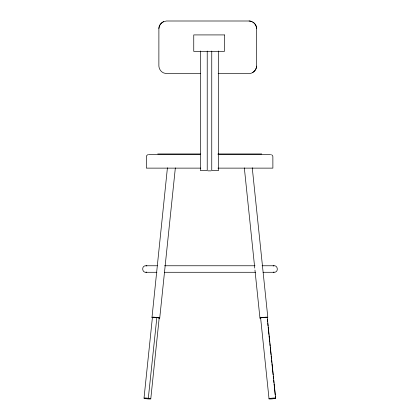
<?xml version="1.0" encoding="UTF-8"?>
<svg xmlns="http://www.w3.org/2000/svg" width="420" height="420" viewBox="0 0 420 420"><rect width="100%" height="100%" fill="white"/><g stroke="black" fill="none" stroke-linecap="round" stroke-linejoin="round"><path stroke-width="0.63" d="M152.376 317.609A3.89 0.399 5.9 0 1 151.993 317.473L167.428 167.743M144.018 398.155L152.413 317.405M148.307 398.26L156.854 317.473A3.89 0.399 5.9 0 1 159.6 318.045L159.175 318.308M150.78 398.858L159.18 318.108M159.721 318.161L175.345 167.9M260.505 318.308L260.08 318.045A3.89 0.399 -5.9 0 1 262.831 317.473L264.863 317.263A4.001 0.41 -5.9 0 1 267.666 317.263L267.687 317.473A3.89 0.399 -5.9 0 1 266.69 317.756M151.872 317.352L152.014 317.263A4.001 0.41 5.9 0 1 154.822 317.263L156.854 317.473M200.466 73.631L166.409 73.631L163.611 72.928A8.075 7.933 -90 0 1 158.876 66.113L158.891 28.518A7.907 7.77 90 0 1 163.595 21.683L166.409 21L249.113 21A8.075 7.98 -90 0 1 251.932 21.667L252.798 22.113A7.886 7.749 -90 0 1 256.641 28.518L256.63 66.113A8.048 7.907 90 0 1 252.761 72.466L251.911 72.928A8.237 8.143 -90 0 1 249.113 73.631L218.127 73.631M260.08 318.045L260.626 318.003L269.02 398.748A3.402 0.352 -5.9 0 0 272.9 398.785A3.402 0.352 -5.9 0 0 275.016 398.018A3.402 0.352 -5.9 0 0 269.309 398.643L268.994 398.758M275.252 398.37L275.567 398.249L275.336 396.307M148.04 154.597L146.822 155.41L146.375 156.492L146.354 168.126L200.818 168.126M211.029 170.851L207.947 170.851M273.157 265.928C277.909 264.233 279.074 272.606 274.045 272.281L263.078 272.281M157.311 265.766L146.044 265.766C141.02 265.303 141.971 273.704 146.764 272.134M267.687 317.473L266.852 317.62A3.402 0.352 -5.9 0 0 265.534 317.279A3.402 0.352 -5.9 0 0 260.915 317.893M157.721 153.956L200.466 153.956M217.964 153.956L261.755 153.956M148.628 154.523L200.456 154.523M217.964 154.523L270.627 154.523M217.938 168.126L272.885 168.126L272.869 156.492L272.417 155.41L271.493 154.697M164.572 265.766L255.024 265.766M262.054 265.766L273.956 265.766M145.955 272.281L156.922 272.281M164.514 272.281L255.486 272.281M273.236 272.134L274.045 272.281M146.044 265.766L146.843 265.928M252.252 167.743L267.808 317.352M267.267 317.399L275.662 398.155M267.346 319.468L267.619 322.072M267.755 323.374L268.023 325.978M268.159 327.28L268.905 334.446M269.042 335.748L269.309 338.352M269.446 339.654L269.719 342.258M269.85 343.56L270.123 346.164M270.26 347.466L271.005 354.632M271.136 355.934L271.409 358.538M271.546 359.84L271.814 362.444M271.95 363.746L273.105 374.819M273.236 376.12L273.509 378.725M273.646 380.026L273.913 382.631M274.05 383.933L275.2 395.005M244.335 167.9L254.751 268.076M254.956 270.029L259.959 318.161M218.558 50.988L218.558 170.562L211.754 170.562L211.754 51.046M207.223 51.046L207.223 170.562L200.419 170.562L200.419 50.988M158.87 28.518A7.907 7.77 -90 0 1 163.595 21.683M249.113 21A8.075 7.98 90 0 1 251.932 21.667M252.793 22.123A7.886 7.749 90 0 1 256.641 28.518M256.641 66.113A8.048 7.907 -90 0 1 252.761 72.466M152.523 317.51A3.397 0.352 5.9 0 1 155.82 317.41A3.397 0.352 5.9 0 1 159.054 318.187M260.642 318.192A3.402 0.352 -5.9 0 1 260.6 318.014M224.443 34.918L193.751 34.918L193.751 51.387L224.443 51.387L224.443 34.918M144.995 398.506A3.397 0.352 5.9 0 0 150.659 398.932A3.397 0.352 5.9 0 0 146.543 398.076A3.397 0.352 5.9 0 0 144.995 398.506"/></g></svg>
